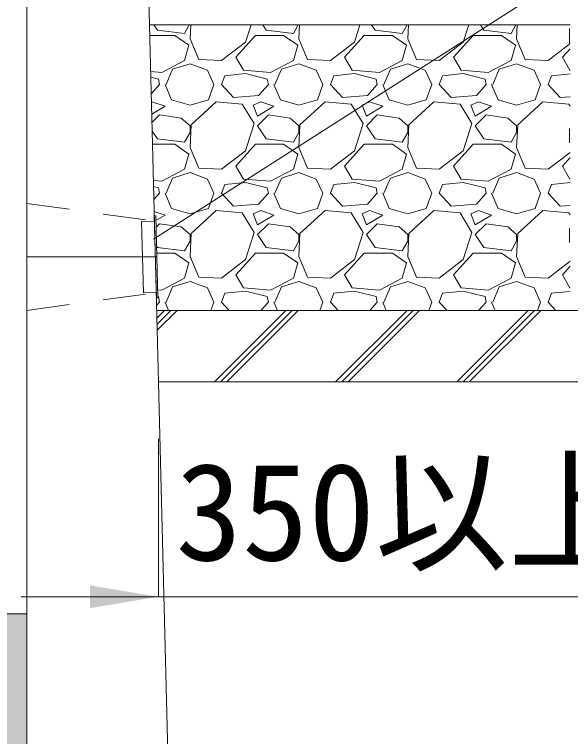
# Model space of a CAD drawing. Units: millimetres at full size, sheet at 1:40; details may follow other scales. Extents: x 221193 to 264773, y 874627 to 883926.
# Drawn here: x 254634 to 255023, y 878619 to 879125 of the extents above; entities that cross this region are included whole.
import ezdxf
from ezdxf.enums import TextEntityAlignment as Align

# ---------------------------------------------------------------- set-up
doc = ezdxf.new("R2010")
doc.units = ezdxf.units.MM
doc.header["$LTSCALE"] = 40
for name, pattern in [('DOTTED', [1.75, 0.25, -1.5]), ('USER1', [10, 6.25, -1.25, 1.25, -1.25]), ('USER2', [1.35, 0.75, -0.6])]:
    doc.linetypes.add(name, pattern=pattern)
for name, color, linetype, lineweight in [('0_2', 7, 'Continuous', 15), ('ハッチング', 7, 'Continuous', 5), ('フィルター', 3, 'Continuous', 13), ('寸法線', 7, 'Continuous', 13), ('引出線', 4, 'Continuous', 9), ('本体', 2, 'Continuous', 20), ('舗装・基礎', 3, 'Continuous', 13), ('補助線', 8, 'Continuous', 13)]:
    doc.layers.add(name, color=color, linetype=linetype, lineweight=lineweight)
doc.layers.add('ハッチング_土質', color=30, linetype='Continuous')
doc.styles.add('ＭＳ ゴシック', font='')
doc.styles.get('ＭＳ ゴシック').set_extended_font_data('MS Gothic')

# ---------------------------------------------------------------- blocks, each defined once
blk = doc.blocks.new('filled_arrow')
at = {"color": 0, "linetype": 'Continuous', "lineweight": -2}
blk.add_solid([(7.5, 1.25), (0, 0), (7.5, -1.25)], dxfattribs=at)

msp = doc.modelspace()

# ---------------------------------------------------------------- hatches: boundary and pattern name
at = {"layer": 'ハッチング'}
h = msp.add_hatch(dxfattribs=at)
h.set_pattern_fill('USER', color=256, style=0, pattern_type=2)
h.set_pattern_definition([(45, (149372.54, 887762.85), (-42.42641, 42.42641), []), (45, (149376.89, 887762.85), (-42.42641, 42.42641), []), (45, (149381.24, 887762.85), (-42.42641, 42.42641), [])])
h.paths.add_polyline_path([(255085.02, 878917.78), (254733.77, 878917.78), (254735.02, 878867.78), (255085.02, 878867.78)])
at = {"layer": 'ハッチング_土質'}
msp.add_hatch(color=256, dxfattribs=at).paths.add_polyline_path([(254342.85, 878705.28), (254342.85, 878545.28), (254642.83, 878545.28), (254642.83, 878705.28)])

# ---------------------------------------------------------------- linework, layer by layer
at = {"layer": '0_2', "linetype": 'DOTTED', "lineweight": 9}
msp.add_line((255022.83, 879605.28), (255022.83, 878930.28), dxfattribs=at)
at = {"layer": '0_2'}
for p, q in [((254733.77, 878917.78), (255085.02, 878917.78)), ((254735.02, 878867.78), (255085.02, 878867.78))]:
    msp.add_line(p, q, dxfattribs=at)
at = {"layer": 'ハッチング'}
for p, q in [((254731.86, 879117.78), (254734.28, 879114.15)), ((254753.33, 879111.87), (254756.61, 879117.78)), ((254757.6, 879117.78), (254757.14, 879108.06)), ((254796, 879105.77), (254799.84, 879117.78)), ((254808.06, 879117.78), (254810.48, 879114.15)), ((254829.53, 879111.87), (254832.81, 879117.78)), ((254833.8, 879117.78), (254833.34, 879108.06)), ((254872.2, 879105.77), (254876.04, 879117.78)), ((254884.26, 879117.78), (254886.68, 879114.15)), ((254905.73, 879111.87), (254909.01, 879117.78)), ((254910, 879117.78), (254909.54, 879108.06)), ((254948.4, 879105.77), (254952.24, 879117.78)), ((254960.46, 879117.78), (254962.88, 879114.15)), ((254981.93, 879111.87), (254985.21, 879117.78)), ((254986.2, 879117.78), (254985.74, 879108.06)), ((254734.28, 879114.15), (254753.33, 879111.87)), ((254810.48, 879114.15), (254829.53, 879111.87)), ((254886.68, 879114.15), (254905.73, 879111.87)), ((254962.88, 879114.15), (254981.93, 879111.87)), ((254728.96, 879110.34), (254746.47, 879110.34)), ((254746.47, 879110.34), (254756.37, 879103.48)), ((254757.14, 879108.06), (254763.23, 879093.58)), ((254789.14, 879095.1), (254802.86, 879110.34)), ((254802.86, 879110.34), (254822.67, 879110.34)), ((254822.67, 879110.34), (254832.57, 879103.48)), ((254833.34, 879108.06), (254839.43, 879093.58)), ((254865.34, 879095.1), (254879.06, 879110.34)), ((254879.06, 879110.34), (254898.87, 879110.34)), ((254898.87, 879110.34), (254908.77, 879103.48)), ((254909.54, 879108.06), (254915.63, 879093.58)), ((254941.54, 879095.1), (254955.26, 879110.34)), ((254955.26, 879110.34), (254975.07, 879110.34)), ((254975.07, 879110.34), (254984.97, 879103.48)), ((254985.74, 879108.06), (254991.83, 879093.58)), ((254756.37, 879103.48), (254753.33, 879092.82)), ((254779.23, 879092.82), (254796, 879105.77)), ((254832.57, 879103.48), (254829.53, 879092.82)), ((254855.43, 879092.82), (254872.2, 879105.77)), ((254908.77, 879103.48), (254905.73, 879092.82)), ((254931.63, 879092.82), (254948.4, 879105.77)), ((254984.97, 879103.48), (254981.93, 879092.82)), ((255007.83, 879092.82), (255023.15, 879104.65)), ((255017.74, 879095.1), (255023.15, 879101.11)), ((254753.33, 879092.82), (254737.32, 879084.43)), ((254763.23, 879093.58), (254779.23, 879092.82)), ((254794.47, 879085.96), (254789.14, 879095.1)), ((254829.53, 879092.82), (254813.52, 879084.43)), ((254839.43, 879093.58), (254855.43, 879092.82)), ((254870.67, 879085.96), (254865.34, 879095.1)), ((254905.73, 879092.82), (254889.72, 879084.43)), ((254915.63, 879093.58), (254931.63, 879092.82)), ((254946.87, 879085.96), (254941.54, 879095.1)), ((254981.93, 879092.82), (254965.92, 879084.43)), ((254991.83, 879093.58), (255007.83, 879092.82)), ((255023.07, 879085.96), (255017.74, 879095.1)), ((254740.37, 879076.05), (254744.94, 879086.72)), ((254744.94, 879086.72), (254757.14, 879090.53)), ((254757.14, 879090.53), (254769.33, 879085.96)), ((254816.57, 879076.05), (254821.14, 879086.72)), ((254821.14, 879086.72), (254833.34, 879090.53)), ((254833.34, 879090.53), (254845.53, 879085.96)), ((254892.77, 879076.05), (254897.34, 879086.72)), ((254897.34, 879086.72), (254909.54, 879090.53)), ((254909.54, 879090.53), (254921.73, 879085.96)), ((254968.97, 879076.05), (254973.54, 879086.72)), ((254973.54, 879086.72), (254985.74, 879090.53)), ((254985.74, 879090.53), (254997.93, 879085.96)), ((254737.32, 879084.43), (254729.59, 879085.05)), ((254769.33, 879085.96), (254773.9, 879076.05)), ((254779.23, 879076.05), (254781.52, 879082.15)), ((254796, 879083.67), (254781.52, 879082.15)), ((254813.52, 879084.43), (254794.47, 879085.96)), ((254811.24, 879079.86), (254796, 879083.67)), ((254845.53, 879085.96), (254850.1, 879076.05)), ((254855.43, 879076.05), (254857.72, 879082.15)), ((254872.2, 879083.67), (254857.72, 879082.15)), ((254889.72, 879084.43), (254870.67, 879085.96)), ((254887.44, 879079.86), (254872.2, 879083.67)), ((254921.73, 879085.96), (254926.3, 879076.05)), ((254931.63, 879076.05), (254933.92, 879082.15)), ((254948.4, 879083.67), (254933.92, 879082.15)), ((254965.92, 879084.43), (254946.87, 879085.96)), ((254963.64, 879079.86), (254948.4, 879083.67)), ((254997.93, 879085.96), (255002.5, 879076.05)), ((255007.83, 879076.05), (255010.12, 879082.15)), ((255023.15, 879083.52), (255010.12, 879082.15)), ((255023.15, 879085.95), (255023.07, 879085.96)), ((254735.04, 879079.86), (254729.69, 879081.2)), ((254735.8, 879076.05), (254735.04, 879079.86)), ((254812, 879076.05), (254811.24, 879079.86)), ((254888.2, 879076.05), (254887.44, 879079.86)), ((254964.4, 879076.05), (254963.64, 879079.86)), ((254735.8, 879076.05), (254729.98, 879069.58)), ((254739.61, 879076.05), (254744.18, 879065.38)), ((254770.09, 879065.38), (254773.9, 879076.05)), ((254787.62, 879066.91), (254779.23, 879076.05)), ((254812, 879076.05), (254805.14, 879068.43)), ((254815.81, 879076.05), (254820.38, 879065.38)), ((254846.29, 879065.38), (254850.1, 879076.05)), ((254863.82, 879066.91), (254855.43, 879076.05)), ((254888.2, 879076.05), (254881.34, 879068.43)), ((254892.01, 879076.05), (254896.58, 879065.38)), ((254922.49, 879065.38), (254926.3, 879076.05)), ((254940.02, 879066.91), (254931.63, 879076.05)), ((254964.4, 879076.05), (254957.54, 879068.43)), ((254968.21, 879076.05), (254972.78, 879065.38)), ((254998.69, 879065.38), (255002.5, 879076.05)), ((255016.22, 879066.91), (255007.83, 879076.05)), ((254805.14, 879068.43), (254787.62, 879066.91)), ((254881.34, 879068.43), (254863.82, 879066.91)), ((254957.54, 879068.43), (254940.02, 879066.91)), ((255023.15, 879067.51), (255016.22, 879066.91)), ((254730.47, 879063.86), (254730.12, 879063.71)), ((254739.61, 879060.81), (254730.47, 879063.86)), ((254744.18, 879065.38), (254757.14, 879061.57)), ((254757.14, 879061.57), (254770.09, 879065.38)), ((254775.42, 879063.86), (254757.9, 879047.86)), ((254793.71, 879062.34), (254775.42, 879063.86)), ((254802.09, 879048.62), (254793.71, 879062.34)), ((254806.67, 879063.86), (254801.33, 879061.57)), ((254801.33, 879061.57), (254804.38, 879053.95)), ((254815.81, 879060.81), (254806.67, 879063.86)), ((254820.38, 879065.38), (254833.34, 879061.57)), ((254833.34, 879061.57), (254846.29, 879065.38)), ((254851.62, 879063.86), (254834.1, 879047.86)), ((254869.91, 879062.34), (254851.62, 879063.86)), ((254878.29, 879048.62), (254869.91, 879062.34)), ((254882.87, 879063.86), (254877.53, 879061.57)), ((254877.53, 879061.57), (254880.58, 879053.95)), ((254892.01, 879060.81), (254882.87, 879063.86)), ((254896.58, 879065.38), (254909.54, 879061.57)), ((254909.54, 879061.57), (254922.49, 879065.38)), ((254927.82, 879063.86), (254910.3, 879047.86)), ((254946.11, 879062.34), (254927.82, 879063.86)), ((254954.49, 879048.62), (254946.11, 879062.34)), ((254959.07, 879063.86), (254953.73, 879061.57)), ((254953.73, 879061.57), (254956.78, 879053.95)), ((254968.21, 879060.81), (254959.07, 879063.86)), ((254972.78, 879065.38), (254985.74, 879061.57)), ((254985.74, 879061.57), (254998.69, 879065.38)), ((255004.02, 879063.86), (254986.5, 879047.86)), ((255022.31, 879062.34), (255004.02, 879063.86)), ((255023.15, 879060.97), (255022.31, 879062.34)), ((254730.34, 879055.25), (254739.61, 879060.81)), ((254804.38, 879053.95), (254815.81, 879060.81)), ((254880.58, 879053.95), (254892.01, 879060.81)), ((254956.78, 879053.95), (254968.21, 879060.81)), ((254735.8, 879054.72), (254730.48, 879049.4)), ((254751.04, 879052.43), (254735.8, 879054.72)), ((254757.14, 879047.1), (254751.04, 879052.43)), ((254812, 879054.72), (254804.38, 879047.1)), ((254827.24, 879052.43), (254812, 879054.72)), ((254833.34, 879047.1), (254827.24, 879052.43)), ((254888.2, 879054.72), (254880.58, 879047.1)), ((254903.44, 879052.43), (254888.2, 879054.72)), ((254909.54, 879047.1), (254903.44, 879052.43)), ((254964.4, 879054.72), (254956.78, 879047.1)), ((254979.64, 879052.43), (254964.4, 879054.72)), ((254985.74, 879047.1), (254979.64, 879052.43)), ((254757.9, 879047.86), (254757.14, 879031.86)), ((254757.14, 879042.52), (254757.14, 879047.1)), ((254796, 879029.57), (254802.09, 879048.62)), ((254804.38, 879047.1), (254810.48, 879037.95)), ((254834.1, 879047.86), (254833.34, 879031.86)), ((254833.34, 879042.52), (254833.34, 879047.1)), ((254872.2, 879029.57), (254878.29, 879048.62)), ((254880.58, 879047.1), (254886.68, 879037.95)), ((254910.3, 879047.86), (254909.54, 879031.86)), ((254909.54, 879042.52), (254909.54, 879047.1)), ((254948.4, 879029.57), (254954.49, 879048.62)), ((254956.78, 879047.1), (254962.88, 879037.95)), ((254986.5, 879047.86), (254985.74, 879031.86)), ((254985.74, 879042.52), (254985.74, 879047.1)), ((254730.63, 879043.42), (254734.28, 879037.95)), ((254753.33, 879035.67), (254757.14, 879042.52)), ((254829.53, 879035.67), (254833.34, 879042.52)), ((254905.73, 879035.67), (254909.54, 879042.52)), ((254981.93, 879035.67), (254985.74, 879042.52)), ((254734.28, 879037.95), (254753.33, 879035.67)), ((254810.48, 879037.95), (254829.53, 879035.67)), ((254886.68, 879037.95), (254905.73, 879035.67)), ((254962.88, 879037.95), (254981.93, 879035.67)), ((254730.86, 879034.14), (254746.47, 879034.14)), ((254746.47, 879034.14), (254756.37, 879027.28)), ((254757.14, 879031.86), (254763.23, 879017.38)), ((254789.14, 879018.9), (254802.86, 879034.14)), ((254802.86, 879034.14), (254822.67, 879034.14)), ((254822.67, 879034.14), (254832.57, 879027.28)), ((254833.34, 879031.86), (254839.43, 879017.38)), ((254865.34, 879018.9), (254879.06, 879034.14)), ((254879.06, 879034.14), (254898.87, 879034.14)), ((254898.87, 879034.14), (254908.77, 879027.28)), ((254909.54, 879031.86), (254915.63, 879017.38)), ((254941.54, 879018.9), (254955.26, 879034.14)), ((254955.26, 879034.14), (254975.07, 879034.14)), ((254975.07, 879034.14), (254984.97, 879027.28)), ((254985.74, 879031.86), (254991.83, 879017.38)), ((254756.37, 879027.28), (254753.33, 879016.62)), ((254779.23, 879016.62), (254796, 879029.57)), ((254832.57, 879027.28), (254829.53, 879016.62)), ((254855.43, 879016.62), (254872.2, 879029.57)), ((254908.77, 879027.28), (254905.73, 879016.62)), ((254931.63, 879016.62), (254948.4, 879029.57)), ((254984.97, 879027.28), (254981.93, 879016.62)), ((255007.83, 879016.62), (255023.15, 879028.45)), ((255017.74, 879018.9), (255023.15, 879024.91)), ((254753.33, 879016.62), (254737.32, 879008.23)), ((254763.23, 879017.38), (254779.23, 879016.62)), ((254794.47, 879009.76), (254789.14, 879018.9)), ((254829.53, 879016.62), (254813.52, 879008.23)), ((254839.43, 879017.38), (254855.43, 879016.62)), ((254870.67, 879009.76), (254865.34, 879018.9)), ((254905.73, 879016.62), (254889.72, 879008.23)), ((254915.63, 879017.38), (254931.63, 879016.62)), ((254946.87, 879009.76), (254941.54, 879018.9)), ((254981.93, 879016.62), (254965.92, 879008.23)), ((254991.83, 879017.38), (255007.83, 879016.62)), ((255023.07, 879009.76), (255017.74, 879018.9)), ((254744.94, 879010.52), (254757.14, 879014.33)), ((254757.14, 879014.33), (254769.33, 879009.76)), ((254821.14, 879010.52), (254833.34, 879014.33)), ((254833.34, 879014.33), (254845.53, 879009.76)), ((254897.34, 879010.52), (254909.54, 879014.33)), ((254909.54, 879014.33), (254921.73, 879009.76)), ((254973.54, 879010.52), (254985.74, 879014.33)), ((254985.74, 879014.33), (254997.93, 879009.76)), ((254737.32, 879008.23), (254731.5, 879008.7)), ((254740.37, 878999.85), (254744.94, 879010.52)), ((254769.33, 879009.76), (254773.9, 878999.85)), ((254779.23, 878999.85), (254781.52, 879005.95)), ((254796, 879007.47), (254781.52, 879005.95)), ((254813.52, 879008.23), (254794.47, 879009.76)), ((254811.24, 879003.66), (254796, 879007.47)), ((254816.57, 878999.85), (254821.14, 879010.52)), ((254845.53, 879009.76), (254850.1, 878999.85)), ((254855.43, 878999.85), (254857.72, 879005.95)), ((254872.2, 879007.47), (254857.72, 879005.95)), ((254889.72, 879008.23), (254870.67, 879009.76)), ((254887.44, 879003.66), (254872.2, 879007.47)), ((254892.77, 878999.85), (254897.34, 879010.52)), ((254921.73, 879009.76), (254926.3, 878999.85)), ((254931.63, 878999.85), (254933.92, 879005.95)), ((254948.4, 879007.47), (254933.92, 879005.95)), ((254965.92, 879008.23), (254946.87, 879009.76)), ((254963.64, 879003.66), (254948.4, 879007.47)), ((254968.97, 878999.85), (254973.54, 879010.52)), ((254997.93, 879009.76), (255002.5, 878999.85)), ((255007.83, 878999.85), (255010.12, 879005.95)), ((255023.15, 879007.32), (255010.12, 879005.95)), ((255023.15, 879009.75), (255023.07, 879009.76)), ((254735.04, 879003.66), (254731.6, 879004.52)), ((254735.8, 878999.85), (254735.04, 879003.66)), ((254812, 878999.85), (254811.24, 879003.66)), ((254888.2, 878999.85), (254887.44, 879003.66)), ((254964.4, 878999.85), (254963.64, 879003.66)), ((254735.8, 878999.85), (254731.83, 878995.44)), ((254739.61, 878999.85), (254744.18, 878989.18)), ((254770.09, 878989.18), (254773.9, 878999.85)), ((254787.62, 878990.71), (254779.23, 878999.85)), ((254812, 878999.85), (254805.14, 878992.23)), ((254815.81, 878999.85), (254820.38, 878989.18)), ((254846.29, 878989.18), (254850.1, 878999.85)), ((254863.82, 878990.71), (254855.43, 878999.85)), ((254888.2, 878999.85), (254881.34, 878992.23)), ((254892.01, 878999.85), (254896.58, 878989.18)), ((254922.49, 878989.18), (254926.3, 878999.85)), ((254940.02, 878990.71), (254931.63, 878999.85)), ((254964.4, 878999.85), (254957.54, 878992.23)), ((254968.21, 878999.85), (254972.78, 878989.18)), ((254998.69, 878989.18), (255002.5, 878999.85)), ((255016.22, 878990.71), (255007.83, 878999.85)), ((254805.14, 878992.23), (254787.62, 878990.71)), ((254881.34, 878992.23), (254863.82, 878990.71)), ((254957.54, 878992.23), (254940.02, 878990.71)), ((255023.15, 878991.31), (255016.22, 878990.71)), ((254739.61, 878984.61), (254732.04, 878987.14)), ((254744.18, 878989.18), (254757.14, 878985.37)), ((254757.14, 878985.37), (254770.09, 878989.18)), ((254775.42, 878987.66), (254757.9, 878971.66)), ((254793.71, 878986.14), (254775.42, 878987.66)), ((254802.09, 878972.42), (254793.71, 878986.14)), ((254806.67, 878987.66), (254801.33, 878985.37)), ((254815.81, 878984.61), (254806.67, 878987.66)), ((254820.38, 878989.18), (254833.34, 878985.37)), ((254833.34, 878985.37), (254846.29, 878989.18)), ((254851.62, 878987.66), (254834.1, 878971.66)), ((254869.91, 878986.14), (254851.62, 878987.66)), ((254878.29, 878972.42), (254869.91, 878986.14)), ((254882.87, 878987.66), (254877.53, 878985.37)), ((254892.01, 878984.61), (254882.87, 878987.66)), ((254896.58, 878989.18), (254909.54, 878985.37)), ((254909.54, 878985.37), (254922.49, 878989.18)), ((254927.82, 878987.66), (254910.3, 878971.66)), ((254946.11, 878986.14), (254927.82, 878987.66)), ((254954.49, 878972.42), (254946.11, 878986.14)), ((254959.07, 878987.66), (254953.73, 878985.37)), ((254968.21, 878984.61), (254959.07, 878987.66)), ((254972.78, 878989.18), (254985.74, 878985.37)), ((254985.74, 878985.37), (254998.69, 878989.18)), ((255004.02, 878987.66), (254986.5, 878971.66)), ((255022.31, 878986.14), (255004.02, 878987.66)), ((255023.15, 878984.77), (255022.31, 878986.14)), ((254733.2, 878980.76), (254739.61, 878984.61)), ((254801.33, 878985.37), (254804.38, 878977.75)), ((254804.38, 878977.75), (254815.81, 878984.61)), ((254877.53, 878985.37), (254880.58, 878977.75)), ((254880.58, 878977.75), (254892.01, 878984.61)), ((254953.73, 878985.37), (254956.78, 878977.75)), ((254956.78, 878977.75), (254968.21, 878984.61)), ((254735.8, 878978.52), (254733.32, 878976.03)), ((254751.04, 878976.23), (254735.8, 878978.52)), ((254757.14, 878970.9), (254751.04, 878976.23)), ((254812, 878978.52), (254804.38, 878970.9)), ((254827.24, 878976.23), (254812, 878978.52)), ((254833.34, 878970.9), (254827.24, 878976.23)), ((254888.2, 878978.52), (254880.58, 878970.9)), ((254903.44, 878976.23), (254888.2, 878978.52)), ((254909.54, 878970.9), (254903.44, 878976.23)), ((254964.4, 878978.52), (254956.78, 878970.9)), ((254979.64, 878976.23), (254964.4, 878978.52)), ((254985.74, 878970.9), (254979.64, 878976.23)), ((254757.9, 878971.66), (254757.14, 878955.66)), ((254757.14, 878966.32), (254757.14, 878970.9)), ((254796, 878953.37), (254802.09, 878972.42)), ((254804.38, 878970.9), (254810.48, 878961.75)), ((254834.1, 878971.66), (254833.34, 878955.66)), ((254833.34, 878966.32), (254833.34, 878970.9)), ((254872.2, 878953.37), (254878.29, 878972.42)), ((254880.58, 878970.9), (254886.68, 878961.75)), ((254910.3, 878971.66), (254909.54, 878955.66)), ((254909.54, 878966.32), (254909.54, 878970.9)), ((254948.4, 878953.37), (254954.49, 878972.42)), ((254956.78, 878970.9), (254962.88, 878961.75)), ((254986.5, 878971.66), (254985.74, 878955.66)), ((254985.74, 878966.32), (254985.74, 878970.9)), ((254753.33, 878959.47), (254757.14, 878966.32)), ((254829.53, 878959.47), (254833.34, 878966.32)), ((254905.73, 878959.47), (254909.54, 878966.32)), ((254981.93, 878959.47), (254985.74, 878966.32)), ((254733.65, 878962.69), (254734.28, 878961.75)), ((254734.28, 878961.75), (254753.33, 878959.47)), ((254810.48, 878961.75), (254829.53, 878959.47)), ((254886.68, 878961.75), (254905.73, 878959.47)), ((254962.88, 878961.75), (254981.93, 878959.47)), ((254733.77, 878957.94), (254746.47, 878957.94)), ((254746.47, 878957.94), (254756.37, 878951.08)), ((254757.14, 878955.66), (254763.23, 878941.18)), ((254789.14, 878942.7), (254802.86, 878957.94)), ((254802.86, 878957.94), (254822.67, 878957.94)), ((254822.67, 878957.94), (254832.57, 878951.08)), ((254833.34, 878955.66), (254839.43, 878941.18)), ((254865.34, 878942.7), (254879.06, 878957.94)), ((254879.06, 878957.94), (254898.87, 878957.94)), ((254898.87, 878957.94), (254908.77, 878951.08)), ((254909.54, 878955.66), (254915.63, 878941.18)), ((254941.54, 878942.7), (254955.26, 878957.94)), ((254955.26, 878957.94), (254975.07, 878957.94)), ((254975.07, 878957.94), (254984.97, 878951.08)), ((254985.74, 878955.66), (254991.83, 878941.18)), ((254756.37, 878951.08), (254753.33, 878940.42)), ((254779.23, 878940.42), (254796, 878953.37)), ((254832.57, 878951.08), (254829.53, 878940.42)), ((254855.43, 878940.42), (254872.2, 878953.37)), ((254908.77, 878951.08), (254905.73, 878940.42)), ((254931.63, 878940.42), (254948.4, 878953.37)), ((254984.97, 878951.08), (254981.93, 878940.42)), ((255007.83, 878940.42), (255023.15, 878952.25)), ((255017.74, 878942.7), (255023.15, 878948.71)), ((254753.33, 878940.42), (254737.32, 878932.03)), ((254763.23, 878941.18), (254779.23, 878940.42)), ((254794.47, 878933.56), (254789.14, 878942.7)), ((254829.53, 878940.42), (254813.52, 878932.03)), ((254839.43, 878941.18), (254855.43, 878940.42)), ((254870.67, 878933.56), (254865.34, 878942.7)), ((254905.73, 878940.42), (254889.72, 878932.03)), ((254915.63, 878941.18), (254931.63, 878940.42)), ((254946.87, 878933.56), (254941.54, 878942.7)), ((254981.93, 878940.42), (254965.92, 878932.03)), ((254991.83, 878941.18), (255007.83, 878940.42)), ((255023.07, 878933.56), (255017.74, 878942.7)), ((254744.94, 878934.32), (254757.14, 878938.13)), ((254757.14, 878938.13), (254769.33, 878933.56)), ((254821.14, 878934.32), (254833.34, 878938.13)), ((254833.34, 878938.13), (254845.53, 878933.56)), ((254897.34, 878934.32), (254909.54, 878938.13)), ((254909.54, 878938.13), (254921.73, 878933.56)), ((254973.54, 878934.32), (254985.74, 878938.13)), ((254985.74, 878938.13), (254997.93, 878933.56)), ((254737.32, 878932.03), (254734.41, 878932.27)), ((254740.37, 878923.65), (254744.94, 878934.32)), ((254769.33, 878933.56), (254773.9, 878923.65)), ((254796, 878931.27), (254781.52, 878929.75)), ((254813.52, 878932.03), (254794.47, 878933.56)), ((254811.24, 878927.46), (254796, 878931.27)), ((254816.57, 878923.65), (254821.14, 878934.32)), ((254845.53, 878933.56), (254850.1, 878923.65)), ((254872.2, 878931.27), (254857.72, 878929.75)), ((254889.72, 878932.03), (254870.67, 878933.56)), ((254887.44, 878927.46), (254872.2, 878931.27)), ((254892.77, 878923.65), (254897.34, 878934.32)), ((254921.73, 878933.56), (254926.3, 878923.65)), ((254948.4, 878931.27), (254933.92, 878929.75)), ((254965.92, 878932.03), (254946.87, 878933.56)), ((254963.64, 878927.46), (254948.4, 878931.27)), ((254968.97, 878923.65), (254973.54, 878934.32)), ((254997.93, 878933.56), (255002.5, 878923.65)), ((255023.15, 878931.12), (255010.12, 878929.75)), ((255023.15, 878933.55), (255023.07, 878933.56)), ((254735.04, 878927.46), (254734.53, 878927.59)), ((254735.8, 878923.65), (254735.04, 878927.46)), ((254779.23, 878923.65), (254781.52, 878929.75)), ((254812, 878923.65), (254811.24, 878927.46)), ((254855.43, 878923.65), (254857.72, 878929.75)), ((254888.2, 878923.65), (254887.44, 878927.46)), ((254931.63, 878923.65), (254933.92, 878929.75)), ((254964.4, 878923.65), (254963.64, 878927.46)), ((255007.83, 878923.65), (255010.12, 878929.75)), ((254735.8, 878923.65), (254733.68, 878921.3)), ((254739.61, 878923.65), (254742.13, 878917.78)), ((254771.8, 878917.78), (254773.9, 878923.65)), ((254784.62, 878917.78), (254779.23, 878923.65)), ((254812, 878923.65), (254806.72, 878917.78)), ((254815.81, 878923.65), (254818.33, 878917.78)), ((254848, 878917.78), (254850.1, 878923.65)), ((254860.82, 878917.78), (254855.43, 878923.65)), ((254888.2, 878923.65), (254882.92, 878917.78)), ((254892.01, 878923.65), (254894.53, 878917.78)), ((254924.2, 878917.78), (254926.3, 878923.65)), ((254937.02, 878917.78), (254931.63, 878923.65)), ((254964.4, 878923.65), (254959.12, 878917.78)), ((254968.21, 878923.65), (254970.73, 878917.78)), ((255000.4, 878917.78), (255002.5, 878923.65)), ((255013.22, 878917.78), (255007.83, 878923.65))]:
    msp.add_line(p, q, dxfattribs=at)
at = {"layer": 'フィルター'}
for p, q in [((254732.12, 878984.05), (254733.11, 878984.07)), ((254723.21, 878980.04), (254732.21, 878980.27)), ((254723.21, 878980.04), (254724.46, 878930.06)), ((254724.46, 878930.06), (254733.46, 878930.28)), ((254733.55, 878926.51), (254734.55, 878926.53))]:
    msp.add_line(p, q, dxfattribs=at)
at = {"layer": 'フィルター', "lineweight": 20}
for p, q in [((254732.12, 878984.05), (254733.55, 878926.51)), ((254733.11, 878984.07), (254734.55, 878926.53))]:
    msp.add_line(p, q, dxfattribs=at)
at = {"layer": '寸法線'}
for p, q in [((254735.02, 878827.78), (254735.02, 878717.18)), ((254639.02, 878717.18), (255181.02, 878717.18))]:
    msp.add_line(p, q, dxfattribs=at)
at = {"layer": '引出線', "lineweight": 13}
msp.add_lwpolyline([(254731.62, 878967.76), (255252.62, 879301.08), (255738.51, 879301.08)], dxfattribs=at)
at = {"layer": '本体'}
for p, q in [((254642.83, 879846.28), (254642.83, 878355.28)), ((254722.83, 879355.28), (254742.83, 878555.28))]:
    msp.add_line(p, q, dxfattribs=at)
at = {"layer": '本体', "linetype": 'USER2', "lineweight": 9}
for p, q in [((254642.83, 878992.78), (254732.21, 878980.28)), ((254642.83, 878917.78), (254733.46, 878930.28))]:
    msp.add_line(p, q, dxfattribs=at)
at = {"layer": '舗装・基礎'}
msp.add_line((254342.85, 878705.28), (254642.83, 878705.28), dxfattribs=at)
at = {"layer": '補助線'}
for p, q in [((255022.83, 879117.78), (254728.77, 879117.78)), ((255023.15, 879117.78), (254923.15, 879117.78)), ((254723.84, 878955.05), (254733.83, 878955.3))]:
    msp.add_line(p, q, dxfattribs=at)
at = {"layer": '補助線', "linetype": 'USER1', "lineweight": 20}
msp.add_line((254642.83, 878955.28), (254733.83, 878955.28), dxfattribs=at)

# ---------------------------------------------------------------- block references
at = {"layer": '寸法線', "xscale": 6.4, "yscale": 6.4, "rotation": 180}
msp.add_blockref('filled_arrow', (254735.02, 878717.18), dxfattribs=at)
at = {"layer": '引出線', "lineweight": 13, "xscale": 0.16, "yscale": 0.16, "rotation": 32.6}
msp.add_blockref('filled_arrow', (254731.62, 878967.76), dxfattribs=at)

# ---------------------------------------------------------------- texts
at = {"layer": '寸法線', "style": 'ＭＳ ゴシック'}
msp.add_text('350以上', height=68.36, dxfattribs=at).set_placement((254910.02, 878776.83), align=Align.MIDDLE_CENTER)

doc.saveas('drawing.dxf')
